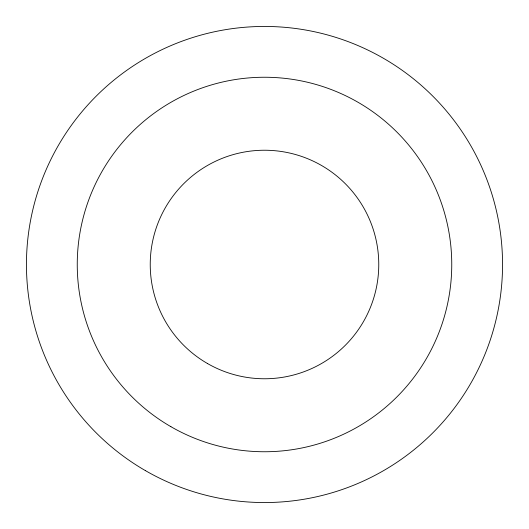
<?xml version="1.0" encoding="UTF-8"?>
<svg xmlns="http://www.w3.org/2000/svg" width="529" height="529" viewBox="0 0 529 529"><rect width="100%" height="100%" fill="white"/><g stroke="black" fill="none" stroke-linecap="round" stroke-linejoin="round"><path stroke-width="0.79" d="M145.475 470.658A238.05 238.05 0 0 0 502.55 264.5A238.05 238.05 0 0 0 145.475 58.342A238.05 238.05 0 0 0 145.475 470.658M207.368 363.456A114.264 114.264 0 0 0 378.764 264.5A114.264 114.264 0 0 0 207.368 165.544A114.264 114.264 0 0 0 207.368 363.456M170.874 426.665A187.253 187.253 0 0 0 451.753 264.5A187.253 187.253 0 0 0 170.874 102.335A187.253 187.253 0 0 0 170.874 426.665"/></g></svg>
